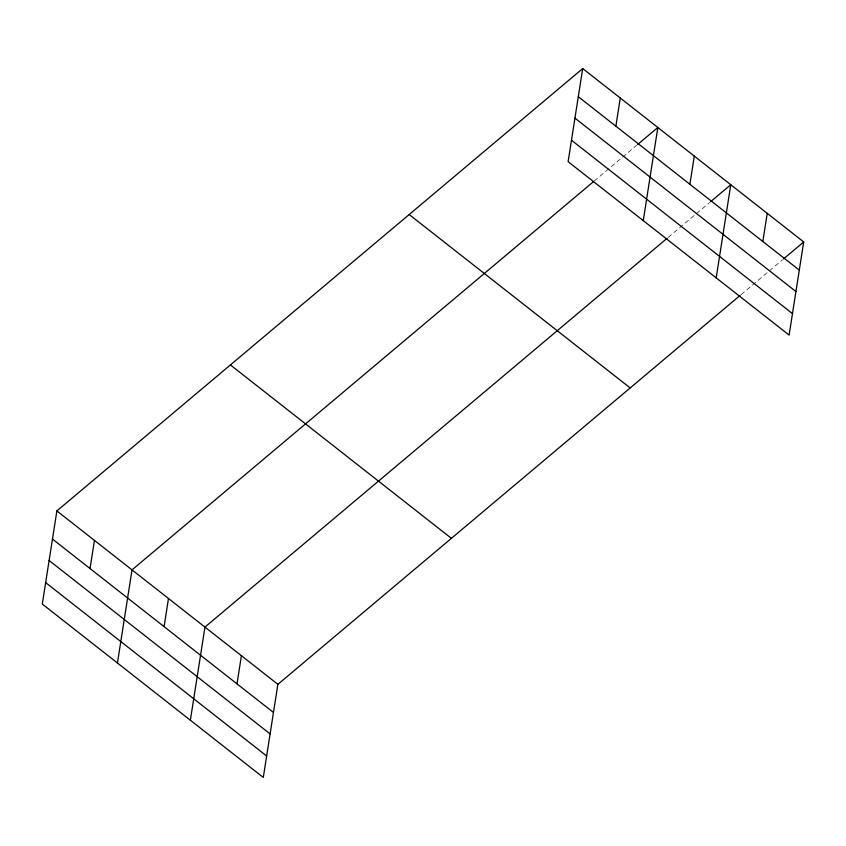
<?xml version="1.0" encoding="UTF-8"?>
<svg xmlns="http://www.w3.org/2000/svg" width="846" height="846" viewBox="0 0 846 846"><rect width="100%" height="100%" fill="white"/><g stroke="black" fill="none" stroke-linecap="round" stroke-linejoin="round"><path stroke-width="0.63" stroke-dasharray="4.23 3.17" d="M594.283 180.981L636.657 145.332M668.224 237.356L709.583 202.554M741.149 294.577L768.39 271.661M769.395 270.815L782.518 259.775"/><path stroke-width="1.27" d="M582.704 68.547L568.121 161.671L789.117 335.079L803.7 241.956L582.704 68.547L56.883 510.921L42.3 604.044L263.296 777.453L277.879 684.329L740.144 295.423M90.046 568.544L94.456 540.404M117.435 663.01L132.018 569.887L593.279 181.827M164.082 626.643L168.481 598.492M190.371 720.232L204.954 627.108L667.219 238.202M237.007 683.864L241.417 655.713M615.867 126.17L620.277 98.03M643.256 220.626L657.839 127.503L637.662 144.476M689.902 184.259L694.302 156.119M716.192 277.848L730.775 184.724L710.598 201.708M762.828 241.491L767.237 213.34M783.523 258.929L803.7 241.956M578.294 96.698L799.29 270.096M574.942 118.133L795.938 291.542M571.484 140.225L792.48 313.633M409.178 214.535L630.175 387.933M230.408 364.943L451.404 538.342M56.883 510.921L277.879 684.329M52.473 539.071L273.47 712.469M49.121 560.517L270.117 733.916M45.663 582.608L266.659 756.007"/></g></svg>
